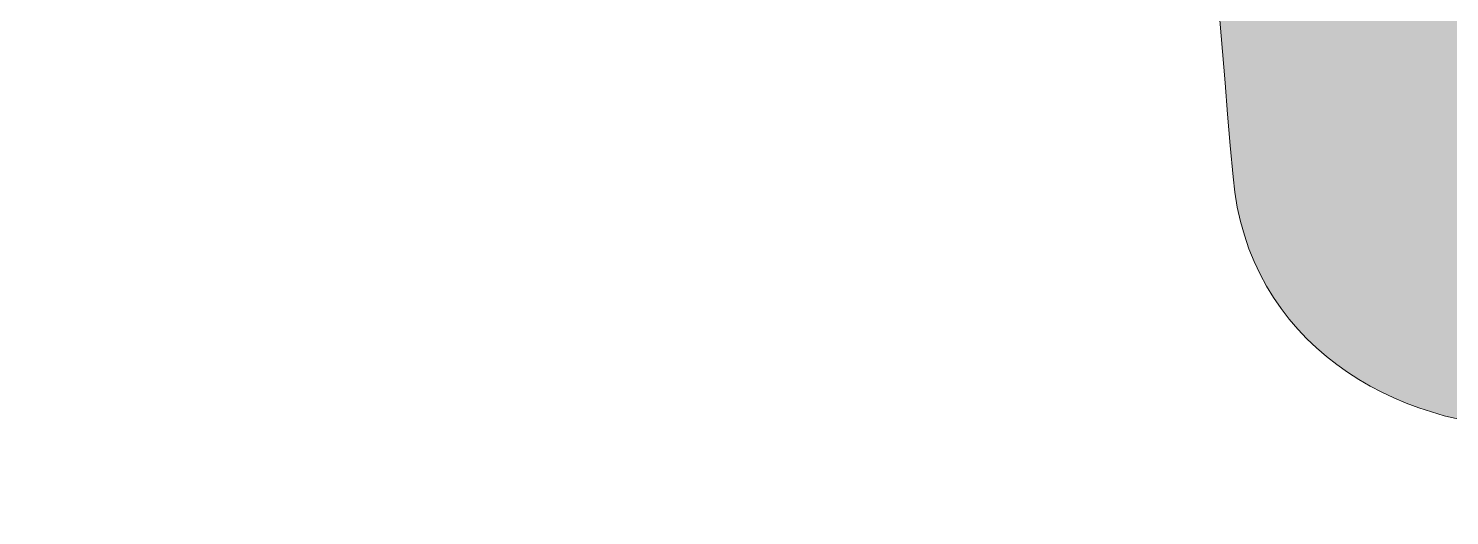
# Model space of a CAD drawing. Header units: inches. Extents: x 71 to 1010, y -1037 to -44.
# Drawn here: x 380 to 444.8, y -551.6 to -529.4 of the extents above; entities that cross this region are included whole.
import ezdxf

# ---------------------------------------------------------------- set-up
doc = ezdxf.new("R2010")
doc.units = ezdxf.units.IN
doc.header["$MEASUREMENT"] = 0
doc.layers.add('Layer 1', color=7, linetype='Continuous')

# ---------------------------------------------------------------- blocks, each defined once
blk = doc.blocks.new('block 2')
at = {"layer": 'Layer 1', "true_color": 0xffffff}
h = blk.add_hatch(color=7, dxfattribs=at)
h.dxf.hatch_style = 2
edge = h.paths.add_edge_path()
edge.add_spline(control_points=[(428.07, -353.153), (429.439, -414.179), (429.638, -475.321), (434.941, -536.153), (436.258, -551.287), (461.608, -551.584), (462.087, -536.015), (463.961, -474.927), (460.889, -413.825), (458.793, -352.766), (472.183, -352.597), (485.574, -352.427), (498.965, -352.258), (506.041, -352.167), (510.992, -343.849), (510.099, -337.484), (509.009, -329.741), (502.42, -326.271), (495.323, -326.352), (460.923, -326.747), (426.522, -327.14), (392.119, -327.535), (385.012, -327.615), (380.037, -335.989), (380.935, -342.376), (382.028, -350.15), (388.648, -353.651), (395.778, -353.562), (406.542, -353.425), (417.306, -353.289), (428.07, -353.153)], knot_values=[0, 0, 0, 0, 1, 1, 1, 2, 2, 2, 3, 3, 3, 4, 4, 4, 5, 5, 5, 6, 6, 6, 7, 7, 7, 8, 8, 8, 9, 9, 9, 10, 10, 10, 10], degree=3, periodic=1)
at = {"layer": 'Layer 1', "lineweight": 0}
blk.add_open_spline([(428.07, -353.153), (429.439, -414.179), (429.638, -475.321), (434.941, -536.153), (436.258, -551.287), (461.608, -551.584), (462.087, -536.015), (463.961, -474.927), (460.889, -413.825), (458.793, -352.766), (472.183, -352.597), (485.574, -352.427), (498.965, -352.258), (506.041, -352.167), (510.992, -343.849), (510.099, -337.484), (509.009, -329.741), (502.42, -326.271), (495.323, -326.352), (460.923, -326.747), (426.522, -327.14), (392.119, -327.535), (385.012, -327.615), (380.037, -335.989), (380.935, -342.376), (382.028, -350.15), (388.648, -353.651), (395.778, -353.562), (406.542, -353.425), (417.306, -353.289), (428.07, -353.153)], degree=3, knots=[0, 0, 0, 0, 1, 1, 1, 2, 2, 2, 3, 3, 3, 4, 4, 4, 5, 5, 5, 6, 6, 6, 7, 7, 7, 8, 8, 8, 9, 9, 9, 10, 10, 10, 10], dxfattribs=at)

msp = doc.modelspace()

# ---------------------------------------------------------------- block references
at = {"layer": 'Layer 1'}
msp.add_blockref('block 2', (0, 0), dxfattribs=at)

doc.saveas('drawing.dxf')
